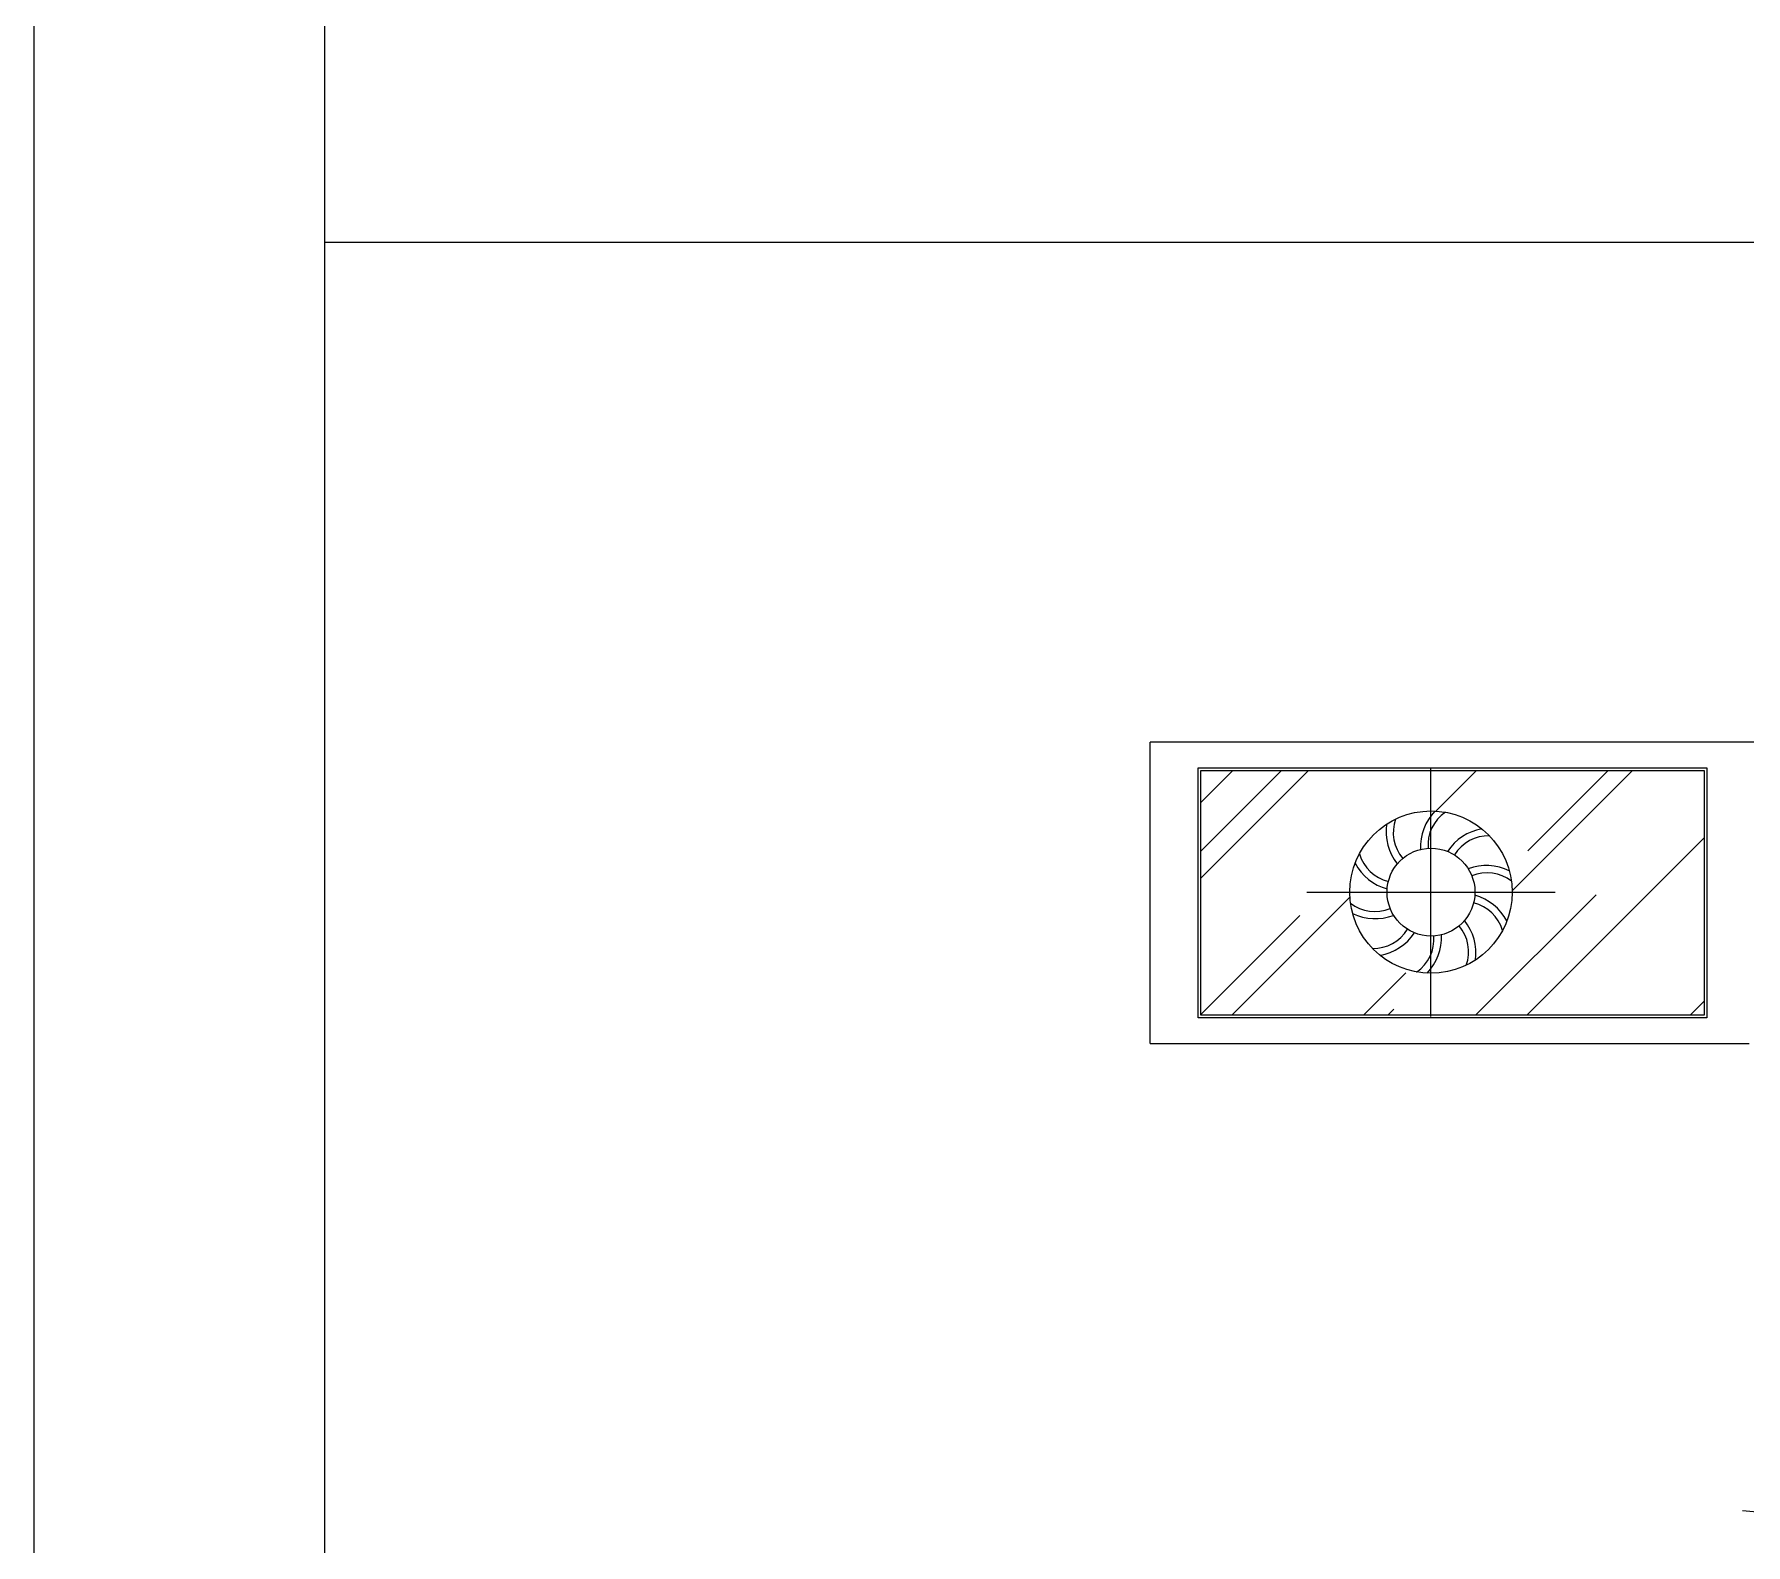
# Model space of a CAD drawing. Header units: inches. Extents: x 7.5 to 50, y 15.4 to 40.2.
# Drawn here: x 7.475 to 9.461, y 22.636 to 24.389 of the extents above; entities that cross this region are included whole.
import ezdxf

# ---------------------------------------------------------------- set-up
doc = ezdxf.new("R2010")
doc.units = ezdxf.units.IN
doc.header["$MEASUREMENT"] = 0
for name, color, linetype in [('02', 2, 'Continuous'), ('1', 1, 'Continuous'), ('4', 4, 'Continuous'), ('8', 8, 'Continuous'), ('kadrbm', 4, 'Continuous')]:
    doc.layers.add(name, color=color, linetype=linetype)

# ---------------------------------------------------------------- blocks, each defined once
blk = doc.blocks.new('kadrbm')
at = {"layer": 'kadrbm', "color": 4}
blk.add_lwpolyline([(0, 0), (0, 24.7972), (21, 24.7972), (21, 0), (0, 0)], close=True, dxfattribs=at)
blk.add_lwpolyline([(20.6631, 0.3257), (20.6631, 24.4603), (0.3369, 24.4603), (0.3369, 0.3257), (20.6631, 0.3257)], dxfattribs=at)

msp = doc.modelspace()

# ---------------------------------------------------------------- hatches: boundary and pattern name
at = {"layer": '8'}
h = msp.add_hatch(dxfattribs=at)
h.set_pattern_fill('AR-RROOF', color=256, scale=0.2, angle=45, style=0)
h.set_pattern_definition([(45, (17.1779, 15.44226), (0.1697056, 0.4525483), [3, -0.4, 1, -0.2]), (45, (17.29528, 15.70106), (-0.329512, 0.046669), [0.6, -0.066, 1.2, -0.15]), (45, (17.1284, 15.63318), (0.6406387, 0.8301434), [1.6, -0.28, 0.8, -0.2])])
h.paths.add_polyline_path([(8.8285, 23.2508), (9.0955, 23.2508), (9.0955, 23.2994, -0.414214), (9.0013, 23.3936, -0.414214), (9.0955, 23.4878), (9.0955, 23.5348), (8.8285, 23.5348)])
h.paths.add_polyline_path([(9.4125, 23.2508), (9.4125, 23.5348), (9.0955, 23.5348), (9.0955, 23.4878, -0.414214), (9.1897, 23.3936, -0.414214), (9.0955, 23.2994), (9.0955, 23.2508)])

# ---------------------------------------------------------------- linework, layer by layer
at = {"layer": '02'}
for p, q in [((9.0955, 23.2494), (9.0955, 23.5378)), ((8.9513, 23.3936), (9.2397, 23.3936))]:
    msp.add_line(p, q, dxfattribs=at)
for points in [[(8.8255, 23.5378), (9.4155, 23.5378), (9.4155, 23.2478), (8.8255, 23.2478)], [(8.8285, 23.5348), (9.4125, 23.5348), (9.4125, 23.2508), (8.8285, 23.2508)]]:
    msp.add_lwpolyline(points, close=True, dxfattribs=at)
for radius in [0.0942, 0.051]:
    msp.add_circle((9.0955, 23.3936), radius, dxfattribs=at)
for centre, radius, start, end in [((9.0979, 23.4628), 0.0462, 160.3002, 220.538), ((9.1437, 23.4458), 0.0605, 136.17, 182.4897), ((9.1382, 23.4482), 0.0462, 124.3002, 184.538), ((9.1038, 23.4642), 0.0605, 172.17, 218.4897), ((9.1652, 23.4075), 0.0605, 100.17, 146.4897), ((9.1621, 23.4127), 0.0462, 88.3002, 148.538), ((9.0568, 23.451), 0.0462, 196.3002, 256.538), ((9.0608, 23.4556), 0.0605, 208.17, 254.4897), ((9.16, 23.3639), 0.0605, 64.17, 110.4897), ((9.1606, 23.3699), 0.0462, 52.3002, 112.538), ((9.0304, 23.4173), 0.0462, 232.3002, 292.538), ((9.1342, 23.3361), 0.0462, 16.3002, 76.538), ((9.1302, 23.3316), 0.0605, 28.17, 74.4897), ((9.0309, 23.4233), 0.0605, 244.17, 290.4897), ((9.0871, 23.323), 0.0605, 352.17, 38.4897), ((9.0289, 23.3745), 0.0462, 268.3002, 328.538), ((9.0258, 23.3797), 0.0605, 280.17, 326.4897), ((9.0528, 23.339), 0.0462, 304.3002, 4.538), ((9.0473, 23.3414), 0.0605, 316.17, 2.4897), ((9.093, 23.3243), 0.0462, 340.3002, 40.538)]:
    msp.add_arc(centre, radius, start, end, dxfattribs=at)
at = {"layer": '1'}
for p, q in [((7.8117, 24.1479), (28.1379, 24.1479)), ((11.8596, 23.5678), (8.7696, 23.5678))]:
    msp.add_line(p, q, dxfattribs=at)
at = {"layer": '4'}
for q in [(8.7696, 23.5678), (9.4646, 23.2178)]:
    msp.add_line((8.7696, 23.2178), q, dxfattribs=at)
msp.add_lwpolyline([(9.4569, 22.6757, 0.078778), (9.8662, 22.7037, -0.068393), (10.8131, 22.708, 0.085434), (11.1646, 22.7297)], format="xyb", dxfattribs=at)

# ---------------------------------------------------------------- block references
at = {"layer": 'kadrbm'}
msp.add_blockref('kadrbm', (7.4748, 15.4325), dxfattribs=at)

doc.saveas('drawing.dxf')
